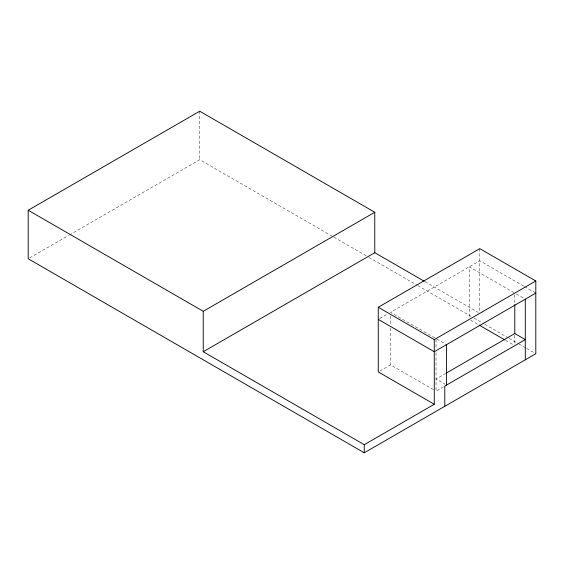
<?xml version="1.0" encoding="UTF-8"?>
<svg xmlns="http://www.w3.org/2000/svg" width="564" height="564" viewBox="0 0 564 564"><rect width="100%" height="100%" fill="white"/><g stroke="black" fill="none" stroke-linecap="round" stroke-linejoin="round"><path stroke-width="0.42" stroke-dasharray="2.82 2.11" d="M29.723 257.875L68.604 235.428M69.365 234.991L199.734 159.725L333.091 236.718M379.713 318.554L387.637 313.979M379.713 371.105L390.521 364.866L433.758 389.823M445.877 373.326L436.028 379.015L445.031 384.211M443.607 386.77L436.028 391.141L436.028 352.648M523.688 286.124L479.788 260.779L390.521 312.315L436.028 338.59M524.449 286.561L535.046 292.681M514.037 292.681L469.29 266.842L469.29 317.638M516.293 293.985L523.801 298.314M424.995 281.69L478.265 312.449M333.853 237.155L368.151 256.958M368.912 257.396L416.923 285.116M417.684 285.553L471.025 316.355M474.07 318.11L483.982 323.835M484.744 324.272L508.368 337.914M509.13 338.351L518.274 343.631M519.035 344.068L525.895 348.03M526.656 348.467L535.8 353.748M470.806 320.267L478.392 324.645M505.696 340.409L513.282 344.787M436.783 339.02L445.786 344.223M514.798 294.873L514.798 303.658M514.798 335.27L514.798 343.934M479.788 248.653L479.788 312.449M436.028 339.472L436.028 349.137M390.521 315.819L390.521 324.575M390.521 328.079L390.521 364.866M199.734 111.214L199.734 159.725"/><path stroke-width="0.85" d="M28.2 210.252L199.734 111.214L374.771 212.268L374.771 252.693L203.237 351.732L203.237 311.307L28.2 210.252L28.2 258.756L364.266 452.786L535.8 353.748L535.8 280.992L479.788 248.653L378.268 307.26L378.268 371.937L434.28 404.275L434.28 339.598L535.8 280.992M203.237 311.307L374.771 212.268M535.8 293.118L434.28 351.724L378.268 319.393M446.632 372.889L514.798 333.536L525.295 339.598L444.784 386.086L444.784 406.299M203.237 351.732L364.266 444.7L434.28 404.275M374.771 252.693L424.234 281.253M479.146 325.083L504.935 339.972M378.268 307.26L434.28 339.598M525.295 299.181L525.295 359.811M514.798 304.539L514.798 333.536M446.533 344.653L446.533 385.078M364.266 444.7L364.266 452.786"/></g></svg>
